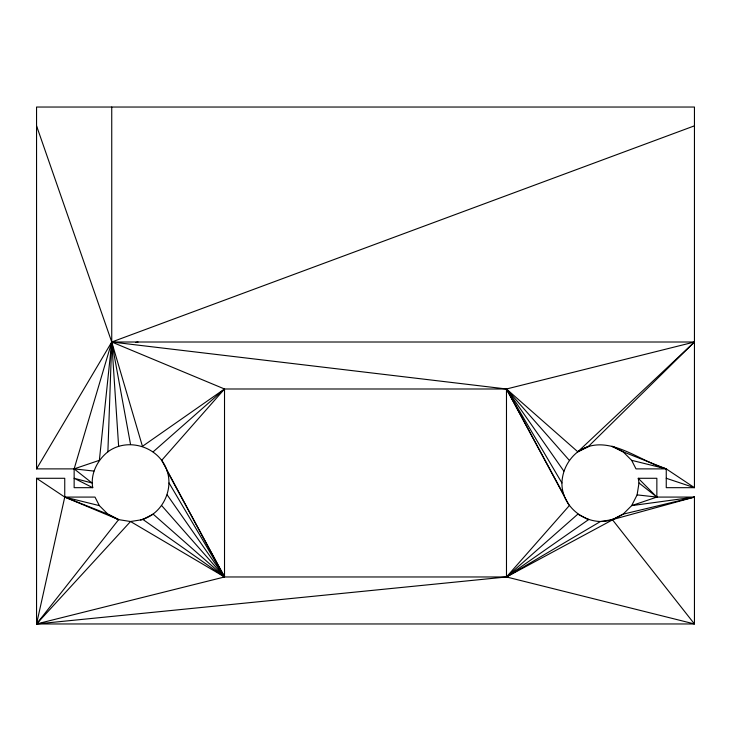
<?xml version="1.0" encoding="UTF-8"?>
<svg xmlns="http://www.w3.org/2000/svg" width="731" height="731" viewBox="0 0 731 731"><rect width="100%" height="100%" fill="white"/><g stroke="black" fill="none" stroke-linecap="round" stroke-linejoin="round"><path stroke-width="1.1" d="M36.55 125.833L111.742 342.007L74.142 468.882L74.142 487.678L92.746 487.678C90.224 474.072 97.314 460.201 107.886 451.804L111.742 342.007L111.742 107.037M694.45 125.833L111.742 342.007L99.361 460.329L74.142 468.882L36.55 468.882L36.55 107.037L694.45 107.037L694.45 487.678L666.252 487.678L666.252 468.882C638.483 460.95 606.885 431.655 577.819 451.804C568.161 459.351 562.358 470.737 561.929 482.981C561.6 508.182 588.501 527.727 612.368 519.631L694.45 497.08L694.45 623.963L36.55 623.963L36.55 478.284L64.748 478.284L64.748 497.08L36.55 623.963L506.482 576.969L694.45 623.963L612.368 519.631L600.809 521.459M140.507 519.933C161.259 514.99 173.75 491.205 167.18 471.075C159.705 447.006 128.08 436.727 107.886 451.804M637.112 494.887L656.858 497.08L694.45 497.08L631.639 505.633L637.112 494.887L638.995 482.981L638.254 478.284L656.858 478.284L656.858 497.08L631.639 505.633L623.114 514.158L506.482 576.969L224.518 576.969L36.55 623.963L118.632 519.631L130.538 521.514L142.444 519.631L144.153 518.745M666.252 478.284L694.45 487.678L666.252 468.882L623.114 451.804L611.884 446.257M36.55 468.882L111.742 342.007L694.45 342.007L588.556 446.33L579.674 450.872M130.538 444.448L111.742 342.007L224.518 388.993L506.482 388.993L577.819 451.804L694.45 342.007L506.482 388.993L506.482 576.969L569.294 505.633L506.482 388.993L111.742 342.007L118.632 446.33M36.55 623.963L130.538 521.514L224.518 576.969L224.518 388.993L142.444 446.33L111.742 342.007M153.181 451.804L224.518 388.993L161.706 460.329L224.518 576.969L142.828 519.394M600.462 521.514L506.482 576.969L577.819 514.158L587.989 519.321M506.482 576.969L588.556 519.631L586.847 518.745M584.974 448.213L586.363 447.454M142.746 519.458L153.181 514.158L224.518 576.969L167.18 471.075M577.819 451.804L589.049 446.257M614.086 518.745L610.431 519.933L612.368 519.613L623.114 514.158L694.45 497.08M135.865 342.41L138.058 342.007M36.55 478.284L64.748 497.08L95.003 497.08L99.361 505.633L107.886 514.158L118.632 519.631L116.914 518.745M93.888 471.075L74.142 468.882L92.005 482.981L74.142 478.284L92.746 487.678M631.639 460.329L666.252 468.882L635.997 468.882L631.639 460.329L623.114 451.804M118.632 519.631L64.748 497.08L99.361 505.633M64.748 497.08L107.886 514.158L117.81 519.211M622.785 451.639L612.77 446.55M588.172 519.394L588.556 519.631M612.368 446.349L614.086 447.208M638.995 482.981L656.858 497.08L638.254 478.284M569.294 460.329L506.482 388.993L563.82 494.887M161.706 505.633L224.518 576.969L169.071 482.981M563.82 471.075L506.482 388.993L561.929 482.981M167.18 494.887L224.518 576.969"/></g></svg>
